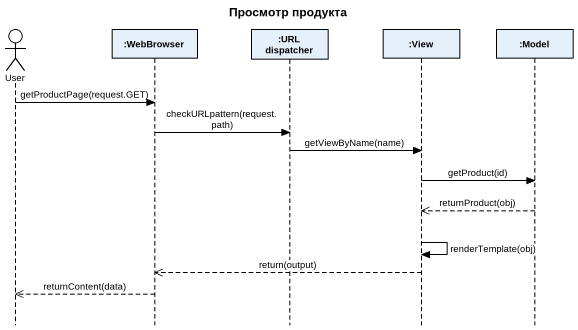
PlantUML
@startuml
title Просмотр продукта
hide footbox
actor User
participant ":WebBrowser" as WebBrowser
participant ":URL dispatcher" as URL_dispatcher
participant ":View" as View
participant ":Model" as Model

User -> WebBrowser : getProductPage(request.GET)
WebBrowser -> URL_dispatcher : checkURLpattern(request.path)
URL_dispatcher -> View : getViewByName(name)
View -> Model : getProduct(id)
Model -->> View : returnProduct(obj)
View -> View : renderTemplate(obj)
View -->> WebBrowser : return(output)
WebBrowser -->> User : returnContent(data)
@enduml
